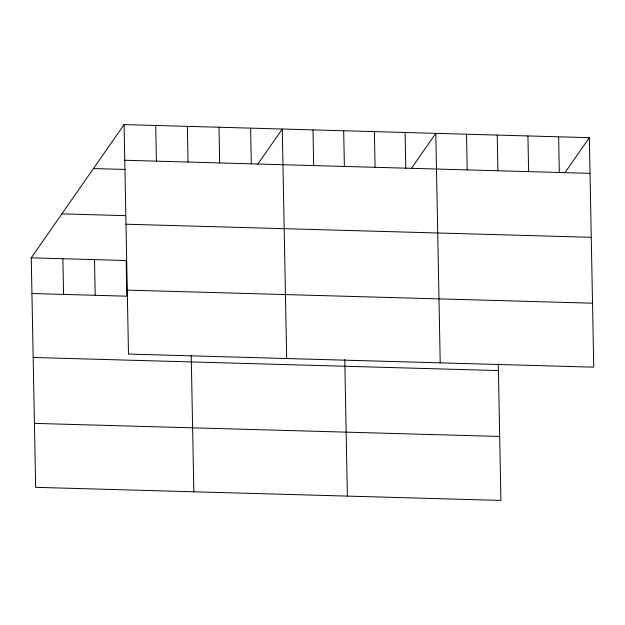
<?xml version="1.0" encoding="UTF-8"?>
<svg xmlns="http://www.w3.org/2000/svg" width="625" height="625" viewBox="0 0 625 625"><rect width="100%" height="100%" fill="white"/><g stroke="black" fill="none" stroke-linecap="round" stroke-linejoin="round"><path stroke-width="0.94" d="M498.289 363.781L500.914 500.422L35.656 487.336L31.25 257.836L124.086 124.578L589.344 137.664L593.75 367.164L128.492 354.078L124.086 124.578M257.766 164.211L282.273 129.031L286.68 358.531M411.297 168.523L435.805 133.344L440.211 362.844M564.836 172.844L589.344 137.664M124.766 160.266L590.031 173.352M93.445 168.555L125.086 169.445M61.883 213.859L125.164 215.641M126 224.227L591.258 237.305M31.25 257.836L126.164 260.508L126.852 296.195L31.938 293.523M127.266 290.125L592.523 303.203M33.164 357.484L498.422 370.57M34.43 423.383L499.688 436.461M558.633 136.797L559.32 172.484M527.93 135.938L528.617 171.625M497.219 135.07L497.906 170.758M466.516 134.211L467.203 169.898M405.102 132.484L405.789 168.172M374.391 131.617L375.078 167.305M343.688 130.758L344.375 166.445M344.758 359.469L347.383 496.102M312.977 129.891L313.664 165.578M250.633 128.141L251.32 163.828M219 127.25L219.68 162.938M187.359 126.359L188.047 162.047M191.219 355.148L193.844 491.789M155.719 125.469L156.406 161.156M94.523 259.617L95.211 295.305M62.891 258.727L63.57 294.414"/></g></svg>
